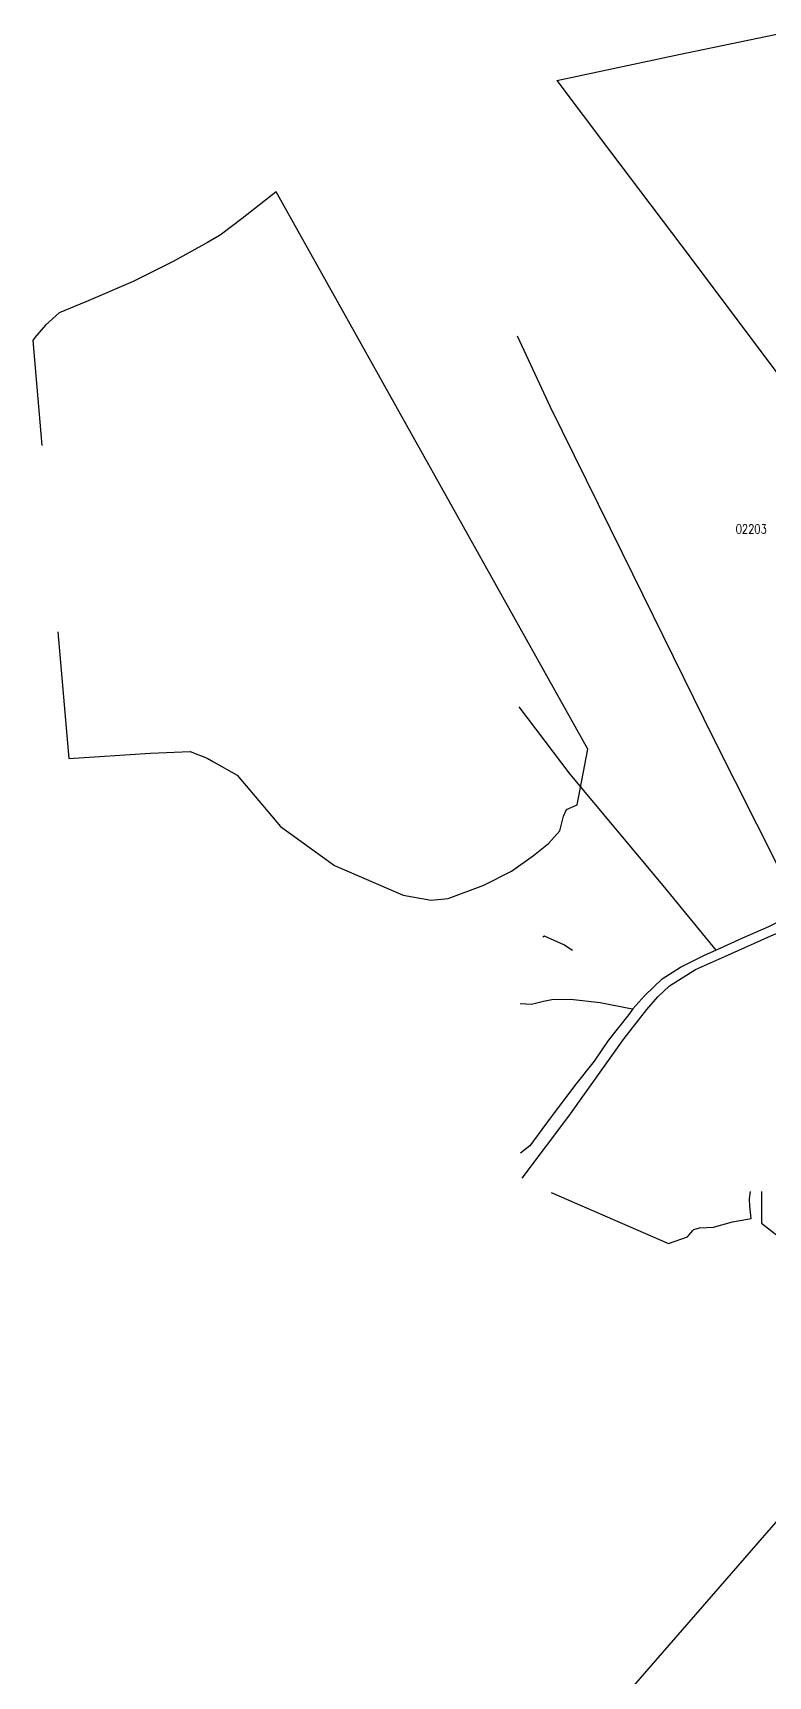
# Model space of a CAD drawing. Header units: metres. Extents: x 615852 to 659911, y 1301217 to 1325118.
# Drawn here: x 625870 to 627494, y 1319438 to 1323068 of the extents above; entities that cross this region are included whole.
import ezdxf
from ezdxf.enums import TextEntityAlignment as Align

# ---------------------------------------------------------------- set-up
doc = ezdxf.new("R2010")
doc.units = ezdxf.units.M
for name, color, linetype in [('-2', 1, 'Continuous'), ('2', 1, 'Continuous'), ('41', 1, 'Continuous')]:
    doc.layers.add(name, color=color, linetype=linetype)
doc.styles.add('ROMANS', font='ROMANS', dxfattribs={"height": 0.2})

msp = doc.modelspace()

# ---------------------------------------------------------------- linework, layer by layer
at = {"layer": '-2', "color": 1, "linetype": 'Continuous'}
for points in [[(627014.62747, 1320506.66385), (627273.74747, 1320394.11885), (627315.24747, 1320408.87285), (627323.16947, 1320417.21185), (627327.51647, 1320422.52185), (627329.81747, 1320425.04885), (627342.03547, 1320428.79085), (627372.53547, 1320429.63585), (627415.04047, 1320442.09785), (627456.24747, 1320449.23285)], [(627456.24747, 1320449.23285), (627453.08347, 1320476.17785), (627452.65947, 1320492.43885), (627454.77947, 1320508.52985)], [(627478.67347, 1320508.63185), (627478.81347, 1320439.19785), (627840.50947, 1320156.70885), (627936.45447, 1320084.78585)], [(626953.03747, 1319117.64985), (627137.20047, 1319348.78085), (627840.50947, 1320156.70885)]]:
    msp.add_lwpolyline(points, dxfattribs=at)
at = {"color": 1}
msp.add_lwpolyline([(625924.81562, 1321744.9767), (625949.16598, 1321464.95402), (626129.37572, 1321476.97201), (626217.24062, 1321480.84039), (626254.42037, 1321465.81784), (626268.98121, 1321457.83761), (626320.753, 1321428.00909), (626416.76579, 1321314.72274), (626535.90678, 1321228.6157), (626687.3507, 1321163.11956), (626749.43247, 1321151.82973), (626787.19532, 1321155.59436), (626865.9165, 1321185.32988), (626926.61589, 1321215.87149), (626975.67798, 1321250.89417), (627008.36806, 1321277.39112), (627033.3715, 1321305.13736), (627041.75814, 1321337.49825), (627048.58868, 1321352.38612), (627071.71621, 1321362.76591), (627095.58668, 1321485.36363), (626406.99118, 1322716.2088), (626332.30764, 1322657.23593), (626283.37845, 1322620.85911), (626255.71268, 1322604.28599), (626179.34337, 1322562.54944), (626091.20381, 1322518.44167), (625987.15886, 1322473.84474), (625928.16031, 1322449.43178), (625897.41282, 1322422.00858), (625874.21576, 1322395.06975), (625869.83741, 1322387.90109), (625889.51268, 1322155.95762)], dxfattribs=at)
at = {"layer": '2', "color": 1, "linetype": 'Continuous'}
for points in [[(627027.27147, 1322962.52285), (627296.19647, 1323019.64585), (627682.80447, 1323100.15485), (627812.94447, 1323127.32785)], [(627027.27147, 1322962.52285), (627143.06047, 1322807.75385), (627302.93947, 1322596.21585), (627575.56647, 1322233.21885), (627872.27247, 1321842.72285), (628066.60947, 1321585.10985)], [(626939.50247, 1322398.40685), (627012.05547, 1322241.52885), (627171.19747, 1321919.43585), (627373.34547, 1321508.04585), (627514.78847, 1321227.16285), (627564.88747, 1321127.42985)], [(626942.88647, 1321579.32185), (627055.34247, 1321430.18685), (627260.88447, 1321184.74985), (627378.22247, 1321041.92185)], [(626950.59247, 1320538.08385), (627053.52147, 1320675.36185), (627175.83147, 1320846.90885), (627225.76247, 1320910.84885), (627250.21047, 1320938.75385), (627275.92247, 1320963.09785), (627332.90847, 1320999.06685), (627406.14847, 1321031.44285), (627499.22547, 1321073.43485), (627595.60047, 1321113.13285), (627675.97147, 1321154.13485), (627710.06047, 1321174.90285), (627718.45047, 1321177.93485)], [(627378.22247, 1321041.92185), (627437.73047, 1321068.98985), (627494.94847, 1321094.02985), (627532.33547, 1321112.75785), (627564.88747, 1321127.42985)], [(627061.28447, 1321041.24185), (627042.23047, 1321053.51985), (626999.58647, 1321072.67185), (626996.19247, 1321070.32585)], [(627195.02147, 1320911.93085), (627221.25247, 1320941.61085), (627259.69447, 1320978.63585), (627299.89047, 1321004.47385), (627353.30047, 1321031.04685), (627378.22247, 1321041.92185)]]:
    msp.add_lwpolyline(points, dxfattribs=at)
at = {"layer": '2', "linetype": 'Continuous'}
for points in [[(626945.59547, 1320923.66585), (626970.95347, 1320922.31685), (626997.13647, 1320929.12385), (627015.94647, 1320933.14985), (627057.10547, 1320933.31685), (627122.64147, 1320926.06185), (627185.87947, 1320913.72885), (627195.02147, 1320911.93085)], [(627195.02147, 1320911.93085), (627185.85047, 1320899.75085), (627139.99747, 1320842.15585), (627109.16147, 1320796.72785), (627069.16647, 1320745.98185), (627011.84547, 1320670.87485), (626967.00147, 1320609.71985), (626946.96047, 1320593.17985)]]:
    msp.add_lwpolyline(points, dxfattribs=at)

# ---------------------------------------------------------------- texts
at = {"layer": '41', "color": 7, "linetype": 'Continuous', "style": 'ROMANS', "width": 0.8}
msp.add_text('02203', height=20, dxfattribs=at).set_placement((627456.24747, 1321971.89285), align=Align.MIDDLE)

doc.saveas('drawing.dxf')
